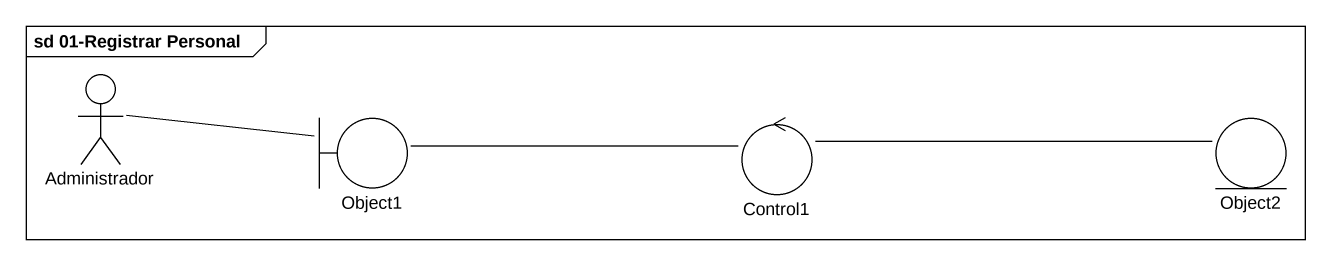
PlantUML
@startuml
mainframe sd 01-Registrar Personal
actor Administrador
boundary Object1
control Control1
entity Object2
Administrador -right- Object1
Object1 -right- Control1
Control1 -right- Object2
@enduml
